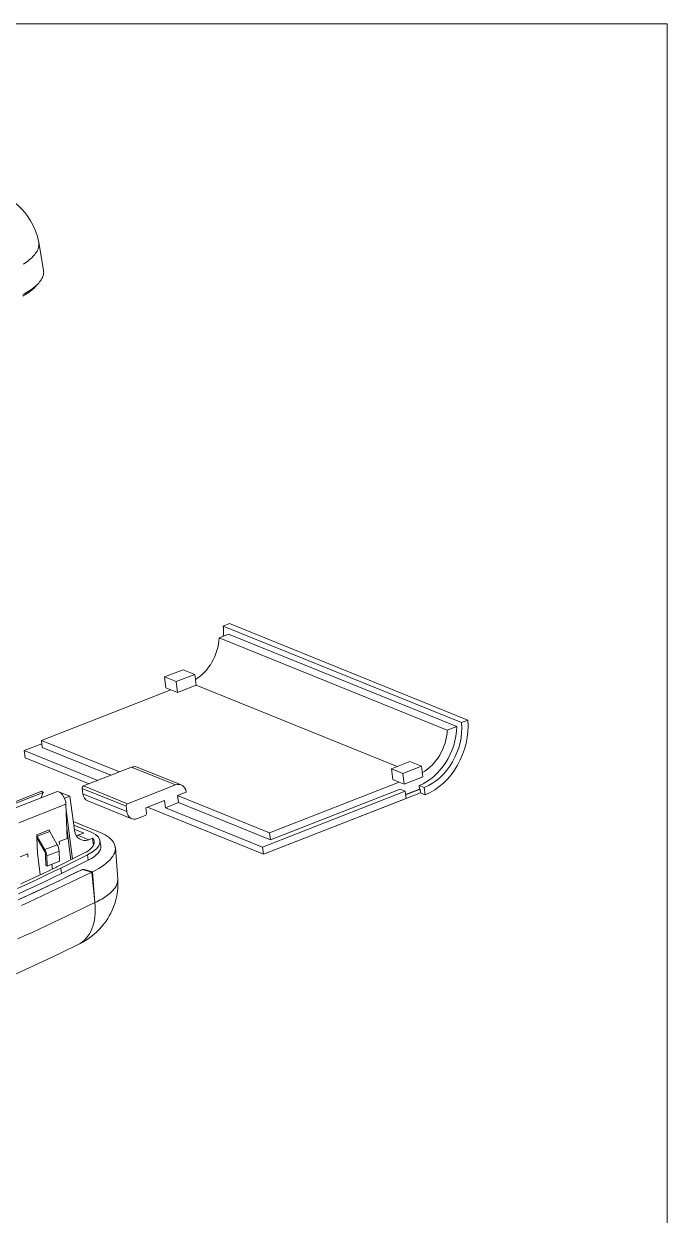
# Model space of a CAD drawing. Header units: millimetres. Extents: x -178 to 574, y 16 to 415.
# Drawn here: x 473.4 to 539.5, y 291.1 to 413.5 of the extents above; entities that cross this region are included whole.
import ezdxf

# ---------------------------------------------------------------- set-up
doc = ezdxf.new("R2010")
doc.units = ezdxf.units.MM
doc.header["$LTSCALE"] = 2
for name, color, linetype, lineweight in [('Sketch Geometry (ANSI)', 7, 'Continuous', 9), ('Symbol (ANSI)', 7, 'Continuous', 9), ('Visible (ANSI)', 7, 'Continuous', 9), ('Visible Narrow (ANSI)', 7, 'Continuous', 9)]:
    doc.layers.add(name, color=color, linetype=linetype, lineweight=lineweight)
doc.styles.add('Text Style20', font='arial.ttf')

# ---------------------------------------------------------------- blocks, each defined once
blk = doc.blocks.new('Title Blocks HAMMOND')
at = {"layer": 'Sketch Geometry (ANSI)'}
for p, q in [((269.997, 206.727), (9.353, 206.727)), ((269.997, 36.196), (269.997, 206.727))]:
    blk.add_line(p, q, dxfattribs=at)
at = {"layer": 'Symbol (ANSI)', "style": 'Text Style20'}
blk.add_attdef('<TITLE>_001', (224.797, 16.351), '', height=5, dxfattribs=at)

msp = doc.modelspace()

# ---------------------------------------------------------------- linework, layer by layer
at = {"layer": 'Visible (ANSI)'}
for p, q in [((475.4339, 388.176), (474.9389, 391.0083)), ((493.8898, 351.6184), (494.5271, 351.8677)), ((518.3784, 341.7159), (493.8898, 351.6184)), ((494.5271, 351.8677), (519.0157, 341.9652)), ((493.4657, 350.4001), (494.4363, 350.7798)), ((516.9082, 340.9206), (493.4657, 350.4001)), ((517.8788, 341.3003), (494.4363, 350.7798)), ((487.8654, 346.3888), (489.7759, 347.1362)), ((488.0025, 345.2856), (487.8654, 346.3888)), ((487.8654, 346.3888), (489.0542, 345.9081)), ((489.0542, 345.9081), (490.9647, 346.6555)), ((489.7759, 347.1362), (490.9647, 346.6555)), ((490.9647, 346.6555), (491.1017, 345.5522)), ((488.5256, 345.074), (488.0025, 345.2856)), ((489.1913, 344.8049), (489.0542, 345.9081)), ((491.1017, 345.5522), (489.1913, 344.8049)), ((488.5256, 345.074), (475.216, 339.8676)), ((489.1913, 344.8049), (488.5256, 345.074)), ((519.0157, 341.9652), (518.3784, 341.7159)), ((517.8788, 341.3003), (516.9082, 340.9206)), ((473.447, 338.8204), (475.258, 339.5289)), ((475.3073, 339.1321), (475.216, 339.8676)), ((475.216, 339.8676), (483.2244, 336.6292)), ((475.3073, 339.1321), (482.3463, 336.2857)), ((481.009, 335.7626), (473.447, 338.8204)), ((473.447, 338.8204), (473.5383, 338.0849)), ((473.5383, 338.0849), (480.1309, 335.4191)), ((479.5424, 335.1889), (484.4778, 337.1195)), ((485.0647, 337.1287), (489.582, 335.3021)), ((513.0757, 337.7144), (511.1653, 336.967)), ((512.354, 336.4863), (511.1653, 336.967)), ((511.1653, 336.967), (511.3023, 335.8638)), ((512.354, 336.4863), (514.2645, 337.2337)), ((514.2645, 337.2337), (513.0757, 337.7144)), ((514.4016, 336.1304), (514.2645, 337.2337)), ((498.6584, 330.3881), (511.968, 335.5946)), ((511.968, 335.5946), (511.3023, 335.8638)), ((512.4911, 335.3831), (511.968, 335.5946)), ((512.4911, 335.3831), (512.354, 336.4863)), ((512.4911, 335.3831), (514.4016, 336.1304)), ((470.4339, 332.7522), (475.2738, 334.6455)), ((470.546, 332.6118), (475.3859, 334.505)), ((471.929, 332.7106), (476.7689, 334.6039)), ((475.203, 333.9913), (475.3859, 334.505)), ((475.3859, 334.505), (475.2738, 334.6455)), ((477.0778, 334.5645), (477.0772, 334.5643)), ((478.1254, 334.1409), (477.0778, 334.5645)), ((478.1254, 334.1409), (477.5989, 333.9349)), ((478.1254, 334.1409), (478.6074, 330.6367)), ((479.4061, 334.9427), (479.4746, 334.3911)), ((488.9951, 335.2928), (484.0597, 333.3622)), ((490.0874, 334.5632), (489.1959, 334.2145)), ((489.1959, 334.2145), (498.6584, 330.3881)), ((489.1959, 334.2145), (489.2872, 333.479)), ((512.5825, 334.6476), (497.9356, 328.9179)), ((514.1545, 334.4839), (498.2976, 328.281)), ((498.7498, 329.6526), (512.0594, 334.8591)), ((512.5825, 334.6476), (512.0594, 334.8591)), ((512.6739, 333.912), (512.5825, 334.6476)), ((512.6246, 334.3089), (514.0613, 334.8709)), ((512.629, 334.2728), (514.1088, 334.8517)), ((514.5386, 335.0271), (514.0156, 335.2387)), ((514.0613, 334.8709), (514.0156, 335.2387)), ((514.1088, 334.8517), (514.0613, 334.8709)), ((514.1545, 334.4839), (514.1088, 334.8517)), ((514.63, 334.2916), (514.1545, 334.4839)), ((514.5386, 335.0271), (514.63, 334.2916)), ((477.5834, 333.9412), (477.5989, 333.9349)), ((477.5989, 333.9349), (477.6045, 333.8918)), ((477.8524, 329.8004), (477.7378, 333.3041)), ((479.98, 333.6523), (484.4973, 331.8256)), ((483.9234, 333.116), (483.9919, 332.5644)), ((487.8585, 333.6913), (485.9481, 332.944)), ((485.9481, 332.944), (486.0166, 332.3924)), ((486.1024, 333.0044), (498.0269, 328.1824)), ((487.9499, 332.9558), (487.8585, 333.6913)), ((487.9499, 332.9558), (489.2872, 333.479)), ((497.9356, 328.9179), (487.9499, 332.9558)), ((489.2872, 333.479), (498.7498, 329.6526)), ((498.0269, 328.1824), (512.6739, 333.912)), ((477.7571, 332.7142), (478.4093, 327.6808)), ((485.0842, 331.8348), (485.8802, 332.1462)), ((476.0653, 330.519), (476.8465, 329.1476)), ((478.2401, 327.596), (477.8179, 330.8538)), ((481.2351, 330.4135), (478.4851, 331.5255)), ((478.5362, 331.1542), (480.3278, 330.4298)), ((479.5721, 330.3566), (478.5914, 330.7532)), ((474.7542, 329.8709), (474.744, 330.1813)), ((474.8063, 328.2768), (474.7542, 329.8709)), ((475.4995, 328.5626), (474.7542, 329.8709)), ((474.7916, 330.0208), (475.5729, 328.6494)), ((477.0563, 329.489), (477.8524, 329.8004)), ((477.067, 329.1612), (477.0563, 329.489)), ((479.5721, 330.3566), (478.9667, 330.1197)), ((480.0704, 329.6734), (480.4795, 329.8335)), ((480.4795, 329.8335), (480.5502, 329.0756)), ((481.2312, 329.5854), (481.3205, 329.0364)), ((498.6584, 330.3881), (498.7498, 329.6526)), ((473.0265, 327.9126), (473.8085, 328.2185)), ((473.8085, 328.2185), (473.8193, 327.8907)), ((475.0937, 326.0593), (474.8063, 328.2768)), ((475.6766, 327.0299), (475.6423, 328.081)), ((475.7632, 328.0073), (475.7976, 326.9562)), ((476.806, 326.8783), (479.5215, 328.2374)), ((477.0368, 328.5055), (477.0712, 327.4544)), ((479.9485, 328.1253), (477.1938, 326.7469)), ((482.8109, 328.8535), (483.05, 325.6286)), ((497.9356, 328.9179), (498.0269, 328.1824)), ((498.2976, 328.281), (498.2884, 328.2847)), ((498.2976, 328.281), (498.2968, 328.288)), ((475.7976, 326.9562), (475.6766, 327.0299)), ((477.0712, 327.4544), (475.7976, 326.9562)), ((476.2907, 327.1491), (476.3539, 326.6608)), ((476.7775, 326.8643), (476.806, 326.8783)), ((480.032, 327.5697), (477.2769, 326.1911)), ((477.2769, 326.1911), (477.1938, 326.7469)), ((479.4184, 326.6089), (480.4, 326.3371)), ((479.4921, 326.6447), (480.4751, 326.3735)), ((479.4921, 326.6447), (479.4963, 326.5873)), ((480.7073, 323.2129), (480.4, 326.3371)), ((480.4751, 326.3735), (480.7073, 323.2129))]:
    msp.add_line(p, q, dxfattribs=at)
at = {"layer": 'Visible (ANSI)', "flags": 128}
for points in [[(470.7213, 396.1296), (470.9547, 396.0307), (471.1988, 395.9169), (471.454, 395.7857), (471.7208, 395.6345), (471.9991, 395.4599), (472.2881, 395.2582), (472.5871, 395.0255), (472.8939, 394.7574), (473.2045, 394.4499), (473.5147, 394.0988), (473.8188, 393.7005), (474.1086, 393.2532), (474.3758, 392.7554), (474.6098, 392.2088), (474.8005, 391.623), (474.9389, 391.0083)], [(473.3084, 385.683), (473.4976, 385.7831), (473.6791, 385.8848), (473.8528, 385.9881), (474.0184, 386.0927), (474.1759, 386.1988), (474.325, 386.306), (474.4656, 386.4144), (474.5976, 386.5237), (474.7206, 386.634), (474.8343, 386.7447), (474.9387, 386.8558), (475.0337, 386.9672), (475.1191, 387.0788), (475.195, 387.1904), (475.2611, 387.3021), (475.3176, 387.4136), (475.3642, 387.5249), (475.4009, 387.6357), (475.4275, 387.7458), (475.4441, 387.855), (475.4507, 387.9631), (475.4473, 388.0702), (475.4339, 388.176)], [(474.7953, 386.7056), (474.7489, 386.6441), (474.6994, 386.5827), (474.6468, 386.5213), (474.5911, 386.4599), (474.5325, 386.3986), (474.4709, 386.3375), (474.4063, 386.2766), (474.339, 386.2159), (474.2688, 386.1556), (474.1958, 386.0955), (474.12, 386.0358), (474.0415, 385.9764), (473.9603, 385.9173), (473.8763, 385.8586), (473.7898, 385.8003), (473.7005, 385.7424), (473.6087, 385.6849), (473.5143, 385.6279), (473.4174, 385.5713), (473.3179, 385.5152)], [(480.4751, 326.3735), (480.8005, 326.5394), (481.1043, 326.7097), (481.3858, 326.8842), (481.6442, 327.0623), (481.8788, 327.2436), (482.089, 327.4276), (482.2738, 327.6136), (482.4321, 327.8005), (482.5634, 327.9874), (482.6674, 328.1741), (482.7439, 328.3599), (482.7926, 328.5443), (482.8133, 328.7269), (482.8057, 328.9067), (482.77, 329.0828), (482.7063, 329.2546), (482.6149, 329.4217), (482.4959, 329.5837), (482.3496, 329.7401), (482.1769, 329.8898), (481.9785, 330.0323), (481.7551, 330.1673), (481.5071, 330.2945), (481.2351, 330.4135)], [(473.1069, 325.1216), (473.8454, 325.4684), (474.5817, 325.8161), (475.3158, 326.1647), (476.0477, 326.5141), (476.7775, 326.8643)], [(477.1938, 326.7469), (476.4624, 326.396), (475.7288, 326.046), (474.9929, 325.6968), (474.2549, 325.3485), (473.5147, 325.0011), (472.7722, 324.6545)], [(472.8297, 323.4851), (473.5719, 323.8295), (474.3117, 324.1746), (475.0489, 324.5203), (475.7835, 324.8667), (476.5157, 325.2138), (477.2452, 325.5616), (477.9722, 325.9101), (478.6966, 326.2592), (479.4184, 326.6089)], [(477.2769, 326.1911), (476.5453, 325.8401), (475.8115, 325.4901), (475.0756, 325.1409), (474.3375, 324.7926), (473.5973, 324.4451), (472.8549, 324.0986)], [(473.0485, 323.586), (473.7737, 323.923), (474.4966, 324.2608), (475.2172, 324.5992), (475.9355, 324.9384), (476.6514, 325.2782), (477.365, 325.6188), (478.0763, 325.96), (478.7854, 326.302), (479.4921, 326.6447)], [(480.4, 326.3371), (479.6871, 325.9916), (478.9722, 325.647), (478.2551, 325.3032), (477.536, 324.9602), (476.8149, 324.6181), (476.0916, 324.2768), (475.3663, 323.9363), (474.639, 323.5967), (473.9095, 323.2579), (473.178, 322.92)], [(478.9969, 318.9028), (479.2373, 319.0243), (479.4867, 319.1612), (479.7461, 319.3164), (480.0165, 319.4928), (480.2984, 319.6949), (480.5919, 319.9281), (480.8972, 320.1978), (481.2134, 320.5122), (481.5375, 320.882), (481.7017, 321.0913), (481.8666, 321.319), (482.0307, 321.5665), (482.1916, 321.8345), (482.3469, 322.1238), (482.4944, 322.435), (482.6315, 322.7688), (482.7558, 323.1257), (482.8633, 323.5051), (482.9509, 323.9038), (483.016, 324.3188), (483.0559, 324.7468), (483.0679, 325.1846), (483.05, 325.6286)], [(448.3006, 305.522), (450.3223, 306.3183), (452.3314, 307.1203), (454.3274, 307.9281), (456.3102, 308.7414), (458.2796, 309.5603), (460.2353, 310.3846), (462.1771, 311.2142), (464.1049, 312.049), (466.0184, 312.8889), (467.9173, 313.7339), (469.8016, 314.5838), (471.6711, 315.4384), (473.5255, 316.2978), (475.3647, 317.1617), (477.1886, 318.0301), (478.9969, 318.9028)]]:
    msp.add_lwpolyline(points, dxfattribs=at)
at = {"layer": 'Visible (ANSI)'}
for centre, major_axis, ratio, start_param, end_param in [((489.4104, 350.0782), (2.0993, 5.1916), 0.76742368, 5.10344528, 5.30056551), ((489.9334, 349.8667), (-1.6495, -4.0791), 0.76742368, 0.80048444, 1.99691076), ((513.899, 340.1757), (-2.0993, -5.1916), 0.76742368, 0.62747236, 2.15897286), ((513.899, 340.1757), (2.3992, 5.9333), 0.76742368, 3.76906501, 5.30547956), ((513.3759, 340.3872), (2.0993, 5.1916), 0.76742368, 3.76906501, 5.18206444), ((513.3759, 340.3872), (1.6495, 4.0791), 0.76742368, 3.90474179, 5.13850341), ((484.6149, 336.0162), (0.4499, 1.1125), 0.76742368, 0, 0.62747236), ((489.1322, 334.1896), (0.4499, 1.1125), 0.76742368, 5.33986134, 6.91065766), ((477.1332, 333.6726), (-0.3643, 0.9313), 0.5190121, 4.11386479, 6.28318531), ((479.5653, 335.005), (-0.075, -0.1854), 0.76742368, 3.76906501, 5.33986134), ((480.4298, 334.7648), (-0.4499, -1.1125), 0.76742368, 5.33986134, 6.28318531), ((484.0826, 333.1783), (0.075, 0.1854), 0.76742368, 0.62747236, 2.19826868), ((484.9471, 332.9381), (-0.4499, -1.1125), 0.76742368, 5.33986134, 6.91065766), ((485.8574, 332.3301), (-0.075, -0.1854), 0.76742368, 0.62747236, 2.19826868), ((476.1386, 330.6058), (0.0729, -0.1863), 0.5190121, 4.11386479, 4.98652942), ((479.8793, 331.1478), (0.5832, 1.49), 0.77066966, 2.19839873, 3.76046841), ((476.6509, 328.9914), (4.5838, 0.5695), 0.37641377, 5.467475, 6.87783062), ((474.865, 330.1076), (0.0729, -0.1863), 0.5190121, 4.11386479, 4.98652942), ((478.7922, 331.5874), (-0.6159, -1.4767), 0.7641011, 0.51201293, 0.63578918), ((476.6509, 328.9914), (3.9903, 0.4958), 0.37641377, 5.46747418, 6.52577426), ((475.2795, 328.3021), (-0.2186, 0.5588), 0.5190121, 4.11386479, 4.98652942), ((475.2795, 328.3021), (0.2914, -0.745), 0.5190121, 0.97227214, 1.84493677), ((476.5532, 328.8003), (0.2914, -0.745), 0.5190121, 0.97227214, 1.84493677), ((476.7194, 328.4398), (4.6046, 0.5721), 0.37641377, 5.46747418, 6.29737396), ((476.2, 324.6593), (2.797, -5.7565), 0.62206183, 0, 1.03437721), ((476.2, 324.6593), (2.797, -5.7565), 0.62206183, 0, 1.03437721)]:
    msp.add_ellipse(centre, major_axis=major_axis, ratio=ratio, start_param=start_param, end_param=end_param, dxfattribs=at)
at = {"layer": 'Visible Narrow (ANSI)'}
for p, q in [((511.7586, 337.1991), (491.1017, 345.5522)), ((484.4778, 337.1195), (488.9951, 335.2928)), ((479.4061, 334.9427), (483.9234, 333.116)), ((483.9919, 332.5644), (479.4746, 334.3911)), ((484.0597, 333.3622), (479.5424, 335.1889)), ((472.8979, 331.4108), (477.7378, 333.3041)), ((474.744, 330.1813), (476.0177, 330.6795)), ((476.0653, 330.519), (474.7916, 330.0208)), ((480.0704, 329.6734), (478.9667, 330.1197)), ((476.8465, 329.1476), (475.5729, 328.6494)), ((477.0368, 328.5055), (475.7632, 328.0073)), ((480.032, 327.5697), (479.9485, 328.1253))]:
    msp.add_line(p, q, dxfattribs=at)
at = {"layer": 'Visible Narrow (ANSI)', "flags": 128}
for points in [[(473.3604, 388.7777), (473.5251, 388.8874), (473.6818, 388.9982), (473.8303, 389.1099), (473.9704, 389.2225), (474.1019, 389.3356), (474.2247, 389.4493), (474.3384, 389.5633), (474.443, 389.6775), (474.5382, 389.7917), (474.6238, 389.9059), (474.6996, 390.0197), (474.7656, 390.1332), (474.8218, 390.2461), (474.8681, 390.3583), (474.9045, 390.4696), (474.9311, 390.58), (474.9478, 390.6893), (474.9546, 390.7973), (474.9514, 390.9039), (474.9383, 391.009)], [(483.0496, 325.6281), (483.0524, 325.5247), (483.046, 325.4206), (483.0305, 325.3159), (483.0059, 325.2109), (482.9723, 325.1057), (482.9295, 325.0002), (482.8778, 324.8948), (482.8171, 324.7894), (482.7474, 324.6842), (482.6688, 324.5794), (482.5814, 324.4751), (482.4854, 324.3714), (482.3809, 324.2684), (482.2681, 324.1662), (482.1469, 324.065), (482.0175, 323.9647), (481.88, 323.8655), (481.7344, 323.7675), (481.5809, 323.6707), (481.4199, 323.5754), (481.2517, 323.4818), (481.0766, 323.3901), (480.895, 323.3004), (480.7073, 323.2129)], [(480.7073, 323.2129), (480.0001, 322.8702), (479.2905, 322.5281), (478.5784, 322.1866), (477.8638, 321.8458), (477.1468, 321.5056), (476.4273, 321.166), (475.7054, 320.8271), (474.9811, 320.4888), (474.2544, 320.1512), (473.5253, 319.8143), (472.7938, 319.478)]]:
    msp.add_lwpolyline(points, dxfattribs=at)

# ---------------------------------------------------------------- block references
at = {"xscale": 2, "yscale": 2, "zscale": 2}
msp.add_blockref('Title Blocks HAMMOND', (-0.4977, 0.025), dxfattribs=at)

doc.saveas('drawing.dxf')
